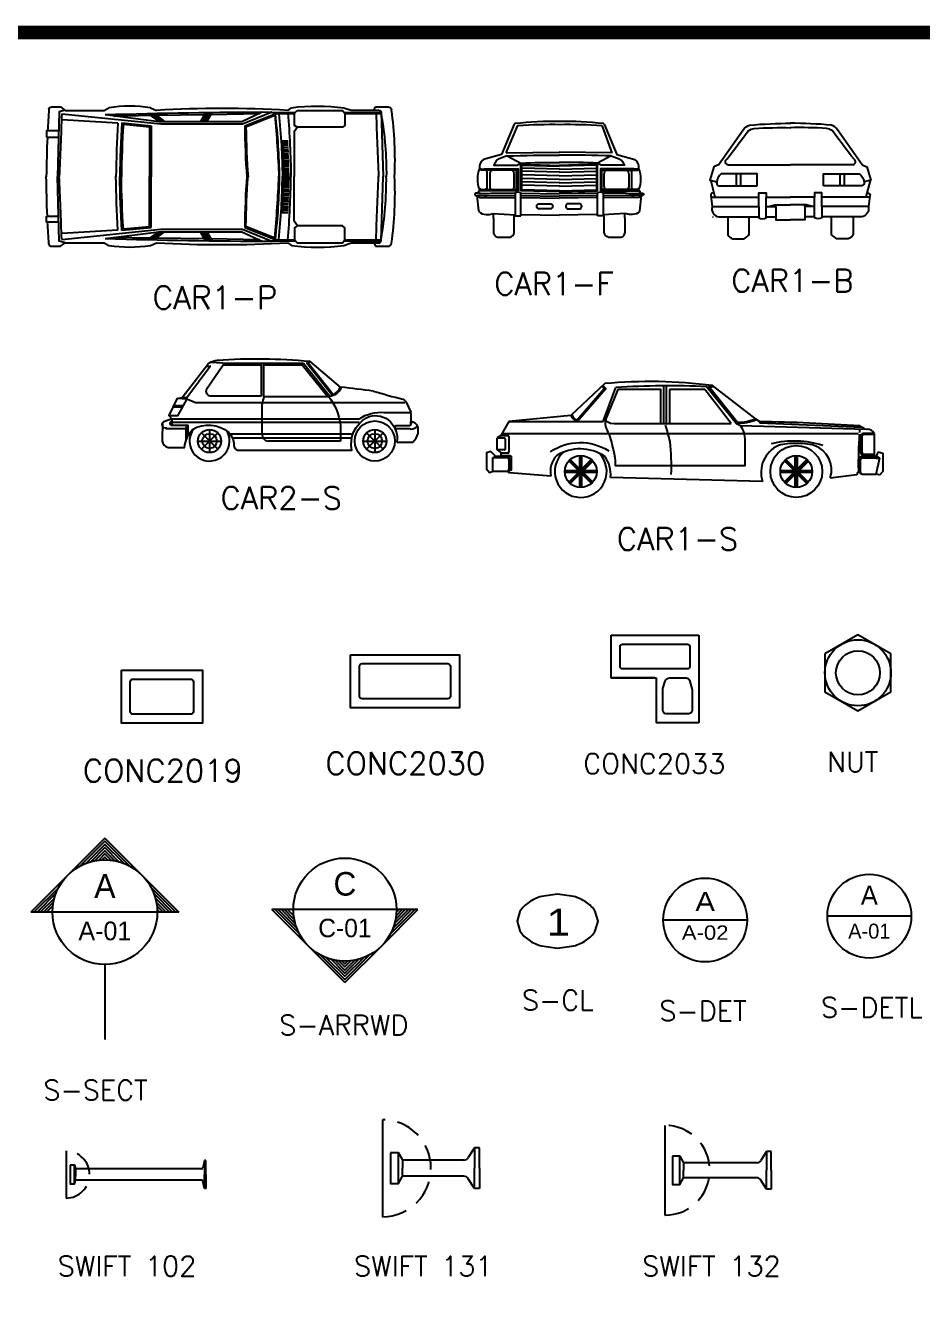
# Model space of a CAD drawing. Header units: inches. Extents: x -2548 to -2391, y 2200 to 2352.
# Drawn here: x -2440.62 to -2431.64, y 2339.05 to 2351.89 of the extents above; entities that cross this region are included whole.
import ezdxf
from ezdxf.enums import TextEntityAlignment as Align

# ---------------------------------------------------------------- set-up
doc = ezdxf.new("R2010")
doc.units = ezdxf.units.IN
doc.header["$MEASUREMENT"] = 0
doc.linetypes.add('HIDDEN', pattern=[0.375, 0.25, -0.125])
for name, color, linetype in [('19', 4, 'Continuous'), ('2', 2, 'Continuous'), ('4', 4, 'Continuous'), ('5', 5, 'Continuous'), ('A-TEXT', 6, 'Continuous'), ('FURNITURE', 15, 'Continuous'), ('LIS', 151, 'Continuous'), ('TEXT', 6, 'Continuous')]:
    doc.layers.add(name, color=color, linetype=linetype)
doc.styles.add('ROMANS', font='romans', dxfattribs={"height": 0.1})

msp = doc.modelspace()

# ---------------------------------------------------------------- linework, layer by layer
at = {"color": 2, "linetype": 'Continuous'}
for p, q in [((-2434.75675, 2345.78488), (-2433.87925, 2345.78488)), ((-2433.87925, 2345.78488), (-2433.87925, 2344.90738)), ((-2434.75675, 2345.35738), (-2434.30675, 2345.35738)), ((-2434.30675, 2345.35738), (-2434.30675, 2344.90738)), ((-2433.87925, 2344.90738), (-2434.30675, 2344.90738)), ((-2437.04827, 2340.93134), (-2437.04827, 2339.95934)), ((-2434.21804, 2340.87438), (-2434.21804, 2339.97438)), ((-2440.21913, 2340.61805), (-2440.21913, 2340.14605)), ((-2436.88631, 2340.5992), (-2436.84646, 2340.52637)), ((-2436.12753, 2340.64787), (-2436.18829, 2340.55182)), ((-2436.07629, 2340.64787), (-2436.12753, 2340.64787)), ((-2436.12753, 2340.64787), (-2436.12753, 2340.44534)), ((-2436.07629, 2340.44534), (-2436.07629, 2340.64787)), ((-2433.20051, 2340.61192), (-2433.25676, 2340.52298)), ((-2433.15306, 2340.61192), (-2433.20051, 2340.61192)), ((-2433.20051, 2340.61192), (-2433.20051, 2340.42438)), ((-2433.15306, 2340.42438), (-2433.15306, 2340.61192)), ((-2440.13515, 2340.47605), (-2440.1253, 2340.44006)), ((-2438.83179, 2340.52206), (-2438.84679, 2340.44635)), ((-2438.81914, 2340.52206), (-2438.83179, 2340.52206)), ((-2438.83179, 2340.52206), (-2438.83179, 2340.38205)), ((-2438.81914, 2340.38205), (-2438.81914, 2340.52206)), ((-2436.84646, 2340.52637), (-2436.84646, 2340.44534)), ((-2436.23237, 2340.52637), (-2436.84646, 2340.52637)), ((-2436.84646, 2340.36431), (-2436.84646, 2340.44534)), ((-2436.12753, 2340.2428), (-2436.12753, 2340.44534)), ((-2436.07629, 2340.44534), (-2436.07629, 2340.2428)), ((-2434.06808, 2340.56685), (-2434.03118, 2340.49941)), ((-2434.03118, 2340.49941), (-2434.03118, 2340.42438)), ((-2433.29758, 2340.49941), (-2434.03118, 2340.49941)), ((-2440.13515, 2340.28806), (-2440.1253, 2340.32405)), ((-2440.1253, 2340.44006), (-2440.1253, 2340.36605)), ((-2438.85768, 2340.44006), (-2440.1253, 2340.44006)), ((-2440.1253, 2340.32405), (-2440.1253, 2340.36605)), ((-2438.85768, 2340.32405), (-2440.1253, 2340.32405)), ((-2438.83179, 2340.24205), (-2438.84679, 2340.31776)), ((-2438.83179, 2340.24205), (-2438.83179, 2340.38205)), ((-2438.81914, 2340.38205), (-2438.81914, 2340.24205)), ((-2436.88631, 2340.29147), (-2436.84646, 2340.36431)), ((-2436.23237, 2340.36431), (-2436.84646, 2340.36431)), ((-2436.12753, 2340.2428), (-2436.18829, 2340.33885)), ((-2434.06808, 2340.28192), (-2434.03118, 2340.34935)), ((-2434.03118, 2340.34935), (-2434.03118, 2340.42438)), ((-2433.29758, 2340.34935), (-2434.03118, 2340.34935)), ((-2433.20051, 2340.23685), (-2433.25676, 2340.32579)), ((-2433.20051, 2340.23685), (-2433.20051, 2340.42438)), ((-2433.15306, 2340.42438), (-2433.15306, 2340.23685)), ((-2438.81914, 2340.24205), (-2438.83179, 2340.24205)), ((-2436.07629, 2340.2428), (-2436.12753, 2340.2428)), ((-2433.15306, 2340.23685), (-2433.20051, 2340.23685))]:
    msp.add_line(p, q, dxfattribs=at)
msp.add_lwpolyline([(-2434.318, 2345.35738), (-2434.75675, 2345.35738), (-2434.75675, 2345.78488)], dxfattribs=at)
at = {"color": 2}
msp.add_lwpolyline([(-2432.61458, 2345.59923), (-2432.61458, 2345.21732), (-2432.28383, 2345.02636), (-2431.95308, 2345.21732), (-2431.95308, 2345.59923), (-2432.28383, 2345.79019)], close=True, dxfattribs=at)
at = {"color": 2, "linetype": 'Continuous'}
for points in [[(-2437.3693, 2345.58981), (-2436.2773, 2345.58981), (-2436.2773, 2345.05781), (-2437.3693, 2345.05781)], [(-2439.66427, 2345.43472), (-2438.85227, 2345.43472), (-2438.85227, 2344.90272), (-2439.66427, 2344.90272)], [(-2436.96727, 2340.5992), (-2436.96727, 2340.29147), (-2436.88631, 2340.29147), (-2436.88631, 2340.5992)], [(-2440.17913, 2340.47605), (-2440.17913, 2340.28806), (-2440.13515, 2340.28806), (-2440.13515, 2340.47605)], [(-2434.14304, 2340.56685), (-2434.14304, 2340.28192), (-2434.06808, 2340.28192), (-2434.06808, 2340.56685)]]:
    msp.add_lwpolyline(points, close=True, dxfattribs=at)
for points in [[(-2434.64425, 2345.69488), (-2433.99175, 2345.69488, -0.41421356), (-2433.96925, 2345.67238), (-2433.96925, 2345.46988, -0.41421356), (-2433.99175, 2345.44738), (-2434.64425, 2345.44738, -0.41421356), (-2434.66675, 2345.46988), (-2434.66675, 2345.67238, -0.41421356)], [(-2437.2517, 2345.50021), (-2436.3949, 2345.50021, -0.41421356), (-2436.3669, 2345.47221), (-2436.3669, 2345.17541, -0.41421356), (-2436.3949, 2345.14741), (-2437.2517, 2345.14741, -0.41421356), (-2437.2797, 2345.17541), (-2437.2797, 2345.47221, -0.41421356)], [(-2439.54667, 2345.34512), (-2438.96987, 2345.34512, -0.41421356), (-2438.94187, 2345.31712), (-2438.94187, 2345.02032, -0.41421356), (-2438.96987, 2344.99232), (-2439.54667, 2344.99232, -0.41421356), (-2439.57467, 2345.02032), (-2439.57467, 2345.31712, -0.41421356)], [(-2434.23925, 2345.03113), (-2434.23925, 2345.23993, -0.07299342), (-2434.23783, 2345.24962), (-2434.21512, 2345.32531, -0.33120617), (-2434.17202, 2345.35738), (-2434.00561, 2345.35738, -0.33120617), (-2433.97329, 2345.33333), (-2433.94818, 2345.24962, -0.07299342), (-2433.94675, 2345.23993), (-2433.94675, 2345.03113, -0.41421356), (-2433.9805, 2344.99738), (-2434.2055, 2344.99738, -0.41421356)]]:
    msp.add_lwpolyline(points, format="xyb", close=True, dxfattribs=at)
msp.add_lwpolyline([(-2437.25073, 2342.99367), (-2437.25073, 2342.99367)])
at = {"color": 2}
for radius in [0.33075, 0.2205]:
    msp.add_circle((-2432.28383, 2345.40827), radius, dxfattribs=at)
at = {"color": 2, "linetype": 'HIDDEN'}
for centre, radius in [((-2437.04827, 2340.44534), 0.486), ((-2434.21804, 2340.42438), 0.45), ((-2440.21913, 2340.38205), 0.236)]:
    msp.add_arc(centre, radius, 270, 90, dxfattribs=at)
at = {"color": 2, "linetype": 'Continuous'}
for centre, radius, start, end in [((-2438.85768, 2340.45263), 0.01257, 270, 330), ((-2436.23237, 2340.57727), 0.0509, 270, 330), ((-2433.29758, 2340.54654), 0.04713, 270, 330), ((-2438.85768, 2340.31148), 0.01257, 30, 90), ((-2436.23237, 2340.3134), 0.0509, 30, 90), ((-2433.29758, 2340.30222), 0.04713, 30, 90)]:
    msp.add_arc(centre, radius, start, end, dxfattribs=at)
at = {"layer": '2'}
msp.add_lwpolyline([(-2435.29329, 2342.64977), (-2435.13214, 2342.67161, 0.07981249), (-2435.00691, 2342.72885, 0.10711811), (-2434.91597, 2342.82275), (-2434.88829, 2342.91977), (-2434.91597, 2343.01679, 0.10711811), (-2435.00691, 2343.11069, 0.07981249), (-2435.13214, 2343.16793), (-2435.29329, 2343.18977), (-2435.45443, 2343.16793, 0.07981249), (-2435.57967, 2343.11069, 0.10711811), (-2435.6706, 2343.01679), (-2435.69829, 2342.91977), (-2435.6706, 2342.82275, 0.10711811), (-2435.57967, 2342.72885, 0.07981249), (-2435.45443, 2342.67161)], format="xyb", close=True, dxfattribs=at)
for points in [[(-2439.30095, 2343.01029), (-2440.35829, 2343.01029)], [(-2436.90446, 2343.03616), (-2437.94488, 2343.03616)], [(-2433.39485, 2342.93163), (-2434.23494, 2342.93163)], [(-2431.74699, 2342.97034), (-2432.59286, 2342.97034)]]:
    msp.add_lwpolyline(points, dxfattribs=at)
for centre, radius in [((-2439.82962, 2343.01029), 0.52506), ((-2437.42467, 2343.03616), 0.51666), ((-2433.81489, 2342.93163), 0.42005), ((-2432.16992, 2342.97034), 0.42005)]:
    msp.add_circle(centre, radius, dxfattribs=at)
at = {"layer": '5'}
for points in [[(-2437.42467, 2342.3055), (-2437.79032, 2342.67114), (-2438.15533, 2343.03616)], [(-2437.94133, 2343.03616), (-2438.15533, 2343.03616)], [(-2437.88015, 2342.79228), (-2438.12402, 2343.03616)], [(-2437.90667, 2342.85012), (-2438.09271, 2343.03616)], [(-2437.92223, 2342.89699), (-2438.0614, 2343.03616)], [(-2437.93191, 2342.93798), (-2438.03009, 2343.03616)], [(-2437.93771, 2342.97508), (-2437.99878, 2343.03616)], [(-2437.94108, 2343.02021), (-2437.95703, 2343.03616)], [(-2437.42467, 2342.3055), (-2437.05903, 2342.67114), (-2436.69401, 2343.03616)], [(-2436.72532, 2343.03616), (-2436.9692, 2342.79228)], [(-2436.75663, 2343.03616), (-2436.94268, 2342.85012)], [(-2436.78794, 2343.03616), (-2436.92711, 2342.89699)], [(-2436.81925, 2343.03616), (-2436.91743, 2342.93798)], [(-2436.85056, 2343.03616), (-2436.91164, 2342.97508)], [(-2436.88188, 2343.03616), (-2436.90871, 2343.00932)], [(-2436.69401, 2343.03616), (-2436.90802, 2343.03616)], [(-2437.1808, 2342.58068), (-2437.42467, 2342.33681), (-2437.66855, 2342.58068)], [(-2437.23863, 2342.55416), (-2437.42467, 2342.36812), (-2437.61072, 2342.55416)], [(-2437.2855, 2342.5386), (-2437.42467, 2342.39943), (-2437.56384, 2342.5386)], [(-2437.3265, 2342.52892), (-2437.42467, 2342.43074), (-2437.52285, 2342.52892)], [(-2437.3636, 2342.52313), (-2437.42467, 2342.46205), (-2437.48575, 2342.52313)], [(-2437.39783, 2342.5202), (-2437.42467, 2342.49336), (-2437.45151, 2342.5202)], [(-2439.82962, 2342.48529), (-2439.82962, 2341.73529)]]:
    msp.add_lwpolyline(points, dxfattribs=at)
at = {"layer": 'A-TEXT', "color": 5}
for points in [[(-2439.82962, 2343.75283), (-2440.20121, 2343.38124), (-2440.57216, 2343.01029)], [(-2439.58178, 2343.47317), (-2439.82962, 2343.72101), (-2440.07746, 2343.47317)], [(-2439.64055, 2343.50012), (-2439.82962, 2343.68919), (-2440.01869, 2343.50012)], [(-2439.68818, 2343.51594), (-2439.82962, 2343.65737), (-2439.97105, 2343.51594)], [(-2439.82962, 2343.75283), (-2439.45803, 2343.38124), (-2439.08708, 2343.01029)], [(-2439.72985, 2343.52578), (-2439.82962, 2343.62555), (-2439.92939, 2343.52578)], [(-2439.76755, 2343.53166), (-2439.82962, 2343.59373), (-2439.89169, 2343.53166)], [(-2439.80234, 2343.53464), (-2439.82962, 2343.56191), (-2439.85689, 2343.53464)], [(-2440.2925, 2343.25813), (-2440.54034, 2343.01029)], [(-2440.31945, 2343.19936), (-2440.50852, 2343.01029)], [(-2440.33527, 2343.15172), (-2440.4767, 2343.01029)], [(-2439.1189, 2343.01029), (-2439.36674, 2343.25813)], [(-2439.15072, 2343.01029), (-2439.33978, 2343.19936)], [(-2439.18254, 2343.01029), (-2439.32397, 2343.15172)], [(-2440.35467, 2343.01029), (-2440.57216, 2343.01029)], [(-2440.34511, 2343.11006), (-2440.44488, 2343.01029)], [(-2440.35099, 2343.07236), (-2440.41306, 2343.01029)], [(-2440.35442, 2343.0265), (-2440.37063, 2343.01029)], [(-2439.21436, 2343.01029), (-2439.31413, 2343.11006)], [(-2439.24617, 2343.01029), (-2439.30824, 2343.07236)], [(-2439.27799, 2343.01029), (-2439.30527, 2343.03756)], [(-2439.08708, 2343.01029), (-2439.30456, 2343.01029)]]:
    msp.add_lwpolyline(points, dxfattribs=at)
at = {"layer": 'FURNITURE', "color": 2}
for p, q in [((-2440.36724, 2351.07699), (-2440.27521, 2351.07699)), ((-2440.27521, 2351.07699), (-2440.22741, 2351.04284)), ((-2440.22741, 2351.04284), (-2439.83765, 2351.04284)), ((-2439.83765, 2351.04284), (-2439.78985, 2351.06911)), ((-2439.37251, 2351.06911), (-2439.31184, 2351.04284)), ((-2437.99733, 2351.04284), (-2437.96056, 2351.06911)), ((-2437.13531, 2351.04324), (-2437.11774, 2351.07793)), ((-2437.11774, 2351.07793), (-2436.98939, 2351.07793)), ((-2439.66045, 2350.91765), (-2439.36584, 2350.88895)), ((-2439.64444, 2350.90356), (-2439.38093, 2350.87788)), ((-2435.72783, 2350.90594), (-2435.85393, 2350.60237)), ((-2435.8084, 2350.61702), (-2435.69679, 2350.88352)), ((-2434.74615, 2350.61702), (-2434.84435, 2350.88323)), ((-2434.82672, 2350.90594), (-2434.70062, 2350.60237)), ((-2435.85393, 2350.60237), (-2436.03613, 2350.55069)), ((-2434.70062, 2350.60237), (-2434.51842, 2350.55069)), ((-2436.00202, 2350.43073), (-2436.00202, 2350.27041)), ((-2434.8264, 2350.28075), (-2434.8264, 2350.40529)), ((-2434.55253, 2350.43073), (-2434.55253, 2350.27041)), ((-2435.68991, 2350.23759), (-2436.07643, 2350.23759)), ((-2436.00202, 2350.27041), (-2436.00202, 2350.26008)), ((-2435.94031, 2350.21409), (-2435.71809, 2350.21409)), ((-2435.71809, 2350.21409), (-2435.71809, 2349.98493)), ((-2435.66191, 2349.98493), (-2435.66191, 2350.21409)), ((-2434.89264, 2349.98493), (-2434.89264, 2350.21409)), ((-2434.86463, 2350.23759), (-2434.47812, 2350.23759)), ((-2434.83646, 2350.21409), (-2434.83646, 2349.98493)), ((-2434.61423, 2350.21409), (-2434.83646, 2350.21409)), ((-2434.55253, 2350.27041), (-2434.55253, 2350.26008)), ((-2436.08432, 2350.03625), (-2436.09889, 2350.19021)), ((-2434.46866, 2350.03625), (-2434.45408, 2350.19021)), ((-2433.75969, 2350.1879), (-2433.74593, 2350.07871)), ((-2432.1655, 2350.1879), (-2432.17926, 2350.07871)), ((-2435.93747, 2350.00932), (-2435.71809, 2349.99712)), ((-2435.93463, 2349.96394), (-2435.93463, 2349.81115)), ((-2435.72876, 2349.81827), (-2435.72876, 2350.00017)), ((-2435.71809, 2349.98493), (-2435.66191, 2349.98493)), ((-2435.66191, 2350.00119), (-2435.27649, 2349.99306)), ((-2434.89264, 2350.00119), (-2435.27806, 2349.99306)), ((-2434.83646, 2349.98493), (-2434.89264, 2349.98493)), ((-2434.61708, 2350.00932), (-2434.83646, 2349.99712)), ((-2434.61992, 2349.96394), (-2434.61992, 2349.81115)), ((-2433.67671, 2349.97619), (-2433.27704, 2349.97549)), ((-2432.24848, 2349.97619), (-2432.64815, 2349.97549)), ((-2439.66045, 2349.8413), (-2439.36584, 2349.87001)), ((-2439.64444, 2349.8554), (-2439.38093, 2349.88107)), ((-2440.27521, 2349.68196), (-2440.22741, 2349.71611)), ((-2440.22741, 2349.71611), (-2439.83765, 2349.71611)), ((-2439.83765, 2349.71611), (-2439.78985, 2349.68984)), ((-2439.37251, 2349.68984), (-2439.31184, 2349.71611)), ((-2437.99733, 2349.71611), (-2437.96056, 2349.68984)), ((-2437.13531, 2349.71571), (-2437.11774, 2349.68102)), ((-2440.36724, 2349.68196), (-2440.27521, 2349.68196)), ((-2437.11774, 2349.68102), (-2436.98939, 2349.68102)), ((-2438.64641, 2348.5094), (-2437.84001, 2348.5094)), ((-2434.8216, 2348.30534), (-2435.1616, 2347.98665)), ((-2433.79786, 2348.27421), (-2433.50243, 2347.90665)), ((-2433.3016, 2347.94665), (-2433.7416, 2348.28534)), ((-2438.23681, 2348.175), (-2437.58561, 2348.175)), ((-2434.83845, 2347.92665), (-2434.71005, 2348.26534)), ((-2434.17058, 2348.24597), (-2434.17058, 2347.90635)), ((-2433.81762, 2348.24597), (-2434.17058, 2348.24597)), ((-2433.55442, 2347.90635), (-2433.81762, 2348.24597)), ((-2438.25201, 2347.8046), (-2438.25201, 2348.1006)), ((-2436.76481, 2348.0158), (-2436.76481, 2347.9206)), ((-2435.7816, 2347.92665), (-2435.8616, 2347.78665)), ((-2435.1616, 2347.98665), (-2435.7816, 2347.92665)), ((-2435.7816, 2347.92665), (-2434.83845, 2347.92665)), ((-2434.72766, 2347.90635), (-2433.55442, 2347.90635)), ((-2433.50243, 2347.90665), (-2433.4616, 2347.88665)), ((-2439.21841, 2347.8574), (-2439.01841, 2347.8574)), ((-2439.01841, 2347.8574), (-2439.01841, 2347.73139)), ((-2436.69041, 2347.8046), (-2436.69041, 2347.8686)), ((-2435.85615, 2347.78824), (-2435.89927, 2347.76129)), ((-2435.89927, 2347.76129), (-2435.82651, 2347.76129)), ((-2435.8616, 2347.78665), (-2435.79328, 2347.78665)), ((-2435.7816, 2347.77497), (-2435.7816, 2347.62018)), ((-2433.4616, 2347.88665), (-2432.20049, 2347.84788)), ((-2432.12277, 2347.80665), (-2432.12277, 2347.62336)), ((-2438.14081, 2347.7302), (-2438.19281, 2347.7302)), ((-2437.46721, 2347.7302), (-2438.14081, 2347.7302)), ((-2435.82651, 2347.64044), (-2435.89927, 2347.64044)), ((-2435.89927, 2347.64044), (-2435.85615, 2347.60835)), ((-2435.81843, 2347.7532), (-2435.81843, 2347.64853)), ((-2435.9416, 2347.42534), (-2435.9416, 2347.56411)), ((-2435.9416, 2347.56411), (-2435.80406, 2347.56411)), ((-2435.8616, 2347.60337), (-2435.8616, 2347.59048)), ((-2435.79328, 2347.6085), (-2435.85647, 2347.6085)), ((-2435.85647, 2347.58534), (-2435.7816, 2347.58534)), ((-2435.7816, 2347.54166), (-2435.7816, 2347.4478)), ((-2432.27149, 2347.5437), (-2432.27149, 2347.42515)), ((-2432.2616, 2347.53772), (-2432.2616, 2347.4216)), ((-2432.1016, 2347.56018), (-2432.23914, 2347.56018)), ((-2432.12866, 2347.57451), (-2432.23646, 2347.57451)), ((-2432.1016, 2347.39914), (-2432.06626, 2347.56167)), ((-2432.08195, 2347.622), (-2432.03614, 2347.60917)), ((-2432.03614, 2347.60917), (-2432.03614, 2347.42515)), ((-2435.80406, 2347.42534), (-2435.9416, 2347.42534)), ((-2435.3616, 2347.37946), (-2435.77523, 2347.41255)), ((-2432.5616, 2347.36218), (-2432.29518, 2347.39375)), ((-2432.23914, 2347.39914), (-2432.1016, 2347.39914)), ((-2432.06668, 2347.38792), (-2432.10261, 2347.40076)), ((-2432.03614, 2347.42515), (-2432.06668, 2347.38792))]:
    msp.add_line(p, q, dxfattribs=at)
at = {"layer": 'FURNITURE', "color": 1}
for p, q in [((-2435.66201, 2350.50343), (-2435.27549, 2350.49162)), ((-2435.66201, 2350.23759), (-2435.66201, 2350.50343)), ((-2435.65347, 2350.49462), (-2435.27575, 2350.48308)), ((-2435.65347, 2350.24591), (-2435.65347, 2350.49462)), ((-2435.27526, 2350.45289), (-2435.65347, 2350.46301)), ((-2435.27929, 2350.45289), (-2434.90108, 2350.46301)), ((-2434.89254, 2350.50343), (-2435.27906, 2350.49162)), ((-2434.90108, 2350.49462), (-2435.2788, 2350.48308)), ((-2434.90108, 2350.24591), (-2434.90108, 2350.49462)), ((-2434.89254, 2350.23759), (-2434.89254, 2350.50343)), ((-2435.72815, 2350.28075), (-2435.72815, 2350.40529)), ((-2435.68991, 2350.4414), (-2435.68991, 2350.23759)), ((-2435.27526, 2350.42336), (-2435.65347, 2350.43347)), ((-2435.27526, 2350.38791), (-2435.65347, 2350.39803)), ((-2435.27526, 2350.35099), (-2435.65347, 2350.36111)), ((-2435.27929, 2350.42336), (-2434.90108, 2350.43347)), ((-2435.27929, 2350.38791), (-2434.90108, 2350.39803)), ((-2435.27929, 2350.35099), (-2434.90108, 2350.36111)), ((-2434.86463, 2350.4414), (-2434.86463, 2350.23759)), ((-2435.27549, 2350.22725), (-2435.66201, 2350.23759)), ((-2435.27526, 2350.31554), (-2435.65347, 2350.32566)), ((-2435.27526, 2350.28305), (-2435.65347, 2350.29317)), ((-2435.27526, 2350.23579), (-2435.65347, 2350.24591)), ((-2435.27929, 2350.31554), (-2434.90108, 2350.32566)), ((-2435.27929, 2350.28305), (-2434.90108, 2350.29317)), ((-2435.27929, 2350.23579), (-2434.90108, 2350.24591)), ((-2435.27906, 2350.22725), (-2434.89254, 2350.23759))]:
    msp.add_line(p, q, dxfattribs=at)
at = {"layer": 'FURNITURE', "color": 2}
for points in [[(-2440.39064, 2351.05506, 0.00422678), (-2440.40301, 2350.83687, -158.46779656)], [(-2440.39052, 2351.055, -0.42087151), (-2440.36128, 2351.07676, 0.84414715)], [(-2440.26223, 2351.00855, -0.00234256), (-2440.2865, 2350.37702, -46.39643474)], [(-2439.82617, 2351.00018, -0.00695269), (-2438.15809, 2351.0265, 0.75034806)], [(-2438.4158, 2350.87694), (-2438.12694, 2350.99374, -0.01218323), (-2438.08608, 2350.37655, 12.37111459)], [(-2438.08608, 2351.00863, -0.02174998), (-2438.05042, 2350.37655, 155.5296686)], [(-2437.99573, 2351.01488, -0.01764242), (-2437.96581, 2350.38048, -161.68002645)], [(-2437.96056, 2351.06911, -0.06713779), (-2437.43411, 2351.06836), (-2437.36297, 2351.04324), (-2437.08306, 2351.04324, -0.40395194), (-2437.06264, 2351.02353), (-2437.0399, 2350.37702)], [(-2437.11253, 2351.00863, 0.00111476), (-2437.08689, 2350.37655, 83.21920377)], [(-2437.06182, 2351.00039, -0.0489774), (-2437.00977, 2350.37702, -137.38690577)], [(-2436.99395, 2351.0779, -0.40136931), (-2436.95789, 2351.04813, 1.80693456)], [(-2439.70064, 2350.91529, 0.01157844), (-2439.71846, 2350.37656, 2.22129783)], [(-2439.65952, 2350.9191, 0.01225129), (-2439.68033, 2350.37747, -39.90791969)], [(-2439.64444, 2350.90356, 0.01192164), (-2439.66432, 2350.37724, 0.01225129)], [(-2438.4158, 2350.87694, 0.01629216), (-2438.39536, 2350.37655, 3.00268821)], [(-2433.68091, 2350.49581), (-2433.43365, 2350.84916, -0.1357641), (-2433.36958, 2350.89528, -0.01796307), (-2432.95717, 2350.91495, -0.58567707)], [(-2433.58932, 2350.49581, -0.62054864), (-2433.59881, 2350.55414, 0.00869559), (-2433.38335, 2350.83627, -0.15403221), (-2433.32355, 2350.86204, -0.02000681), (-2432.95717, 2350.86883, -0.41214582)], [(-2432.24075, 2350.49581), (-2432.48801, 2350.84916, 0.1357641), (-2432.55208, 2350.89528, 0.01796307), (-2432.96449, 2350.91495, 0.58567707)], [(-2432.33235, 2350.49581, 0.62054864), (-2432.32285, 2350.55414, -0.00869559), (-2432.53832, 2350.83627, 0.15403221), (-2432.59811, 2350.86204, 0.02000681), (-2432.96449, 2350.86883, 0.41214582)], [(-2440.40584, 2350.77503, 0.00768806), (-2440.41697, 2350.3777, -158.46779656)], [(-2435.7988, 2350.58653, 0.06614208), (-2435.90298, 2350.54334, 0.0396335), (-2435.93071, 2350.49253), (-2435.70991, 2350.49253, 0.14485955), (-2435.66156, 2350.51387, -0.01630911), (-2435.27542, 2350.5215, -0.99000078)], [(-2435.7988, 2350.58653, -0.01216779), (-2435.27542, 2350.59365, -0.98931367)], [(-2434.75575, 2350.58653, 0.01216779), (-2435.27913, 2350.59365, 0.98931367)], [(-2434.75575, 2350.58653, -0.06614208), (-2434.65157, 2350.54334, -0.0396335), (-2434.62383, 2350.49253), (-2434.84464, 2350.49253, -0.14485955), (-2434.89299, 2350.51387, 0.01630911), (-2435.27913, 2350.5215, 0.99000078)], [(-2436.0754, 2350.46356, 0.18181798), (-2436.02476, 2350.45617), (-2435.68991, 2350.45617), (-2435.68991, 2350.43697)], [(-2434.47915, 2350.46356, -0.18181798), (-2434.52979, 2350.45617), (-2434.86463, 2350.45617), (-2434.86463, 2350.43697)], [(-2440.40584, 2349.98392, -0.00768806), (-2440.41697, 2350.38125, 158.46779656)], [(-2440.26223, 2349.7504, 0.00234256), (-2440.2865, 2350.38193, 46.39643474)], [(-2439.70064, 2349.84366, -0.01157844), (-2439.71846, 2350.38239, -2.22129783)], [(-2439.65952, 2349.83985, -0.01225129), (-2439.68033, 2350.38149, 39.90791969)], [(-2439.64444, 2349.8554, -0.01192164), (-2439.66432, 2350.38171, -0.01225129)], [(-2438.4158, 2349.88201, -0.01629216), (-2438.39536, 2350.3824, -3.00268821)], [(-2438.4158, 2349.88201), (-2438.12694, 2349.76521, 0.01218323), (-2438.08608, 2350.3824, -12.37111459)], [(-2438.08608, 2349.75033, 0.02174998), (-2438.05042, 2350.3824, -155.5296686)], [(-2437.99573, 2349.74407, 0.01764242), (-2437.96581, 2350.37847, 161.68002645)], [(-2437.96056, 2349.68984, 0.06713779), (-2437.43411, 2349.69059), (-2437.36297, 2349.71571), (-2437.08306, 2349.71571, 0.40395194), (-2437.06264, 2349.73542), (-2437.0399, 2350.38193)], [(-2437.11253, 2349.75033, -0.00111476), (-2437.08689, 2350.3824, -83.21920377)], [(-2437.06182, 2349.75857, 0.0489774), (-2437.00977, 2350.38193, 137.38690577)], [(-2436.07543, 2350.24915), (-2435.70458, 2350.24915), (-2435.70458, 2350.44528), (-2436.05018, 2350.44528, -0.28957018), (-2436.07543, 2350.45595, 3.19214087)], [(-2435.94415, 2350.4455, 0.2886122), (-2435.97412, 2350.40529), (-2435.97412, 2350.2778, 0.44809808), (-2435.94415, 2350.24826, -1.18198713)], [(-2435.72815, 2350.40529, 0.35214399), (-2435.75756, 2350.44528, 1.3002102)], [(-2434.47912, 2350.24915), (-2434.84997, 2350.24915), (-2434.84997, 2350.44528), (-2434.50437, 2350.44528, 0.28957018), (-2434.47912, 2350.45595, -3.19214087)], [(-2434.8264, 2350.40529, -0.35214399), (-2434.79699, 2350.44528, -1.3002102)], [(-2434.6104, 2350.4455, -0.2886122), (-2434.58043, 2350.40529), (-2434.58043, 2350.2778, -0.44809808), (-2434.6104, 2350.24826, 1.18198713)], [(-2436.08929, 2350.21409), (-2436.11205, 2350.21409, 1.19772092), (-2436.10636, 2350.19021, -0.02573175), (-2436.00218, 2350.18614), (-2435.71809, 2350.19021)], [(-2434.46526, 2350.21409), (-2434.4425, 2350.21409, -1.19772092), (-2434.44819, 2350.19021, 0.02573175), (-2434.55237, 2350.18614), (-2434.83646, 2350.19021)], [(-2433.72801, 2350.21493, 0.85408089), (-2433.74878, 2350.1723), (-2433.27704, 2350.1723), (-2433.27704, 2350.21571), (-2433.203, 2350.21571), (-2433.203, 2350.1723), (-2432.95907, 2350.1723)], [(-2432.19365, 2350.21493, -0.85408089), (-2432.17289, 2350.1723), (-2432.64462, 2350.1723), (-2432.64462, 2350.21571), (-2432.71866, 2350.21571), (-2432.71866, 2350.1723), (-2432.9626, 2350.1723)], [(-2435.48484, 2350.10789), (-2435.35933, 2350.10789, -0.60245133), (-2435.3572, 2350.05657), (-2435.48484, 2350.05657, -0.71231001), (-2435.48484, 2350.10789, -1.40388313)], [(-2435.0697, 2350.10789), (-2435.19522, 2350.10789, 0.60245133), (-2435.19735, 2350.05657), (-2435.0697, 2350.05657, 0.71231001), (-2435.0697, 2350.10789, 1.40388313)], [(-2433.74593, 2350.07871, 0.45478307), (-2433.67671, 2349.97619, 0.06172562)], [(-2433.74593, 2350.07871), (-2433.27704, 2350.07871), (-2433.27704, 2349.96477, 0.22016575), (-2433.203, 2349.96477), (-2433.203, 2350.1723)], [(-2432.17573, 2350.07871), (-2432.64462, 2350.07871), (-2432.64462, 2349.96477, -0.22016575), (-2432.71866, 2349.96477), (-2432.71866, 2350.1723)], [(-2432.17926, 2350.07871, -0.45478307), (-2432.24848, 2349.97619, -0.06172562)], [(-2436.06732, 2350.01666, 0.15658908), (-2435.98867, 2349.99982, 0.11345152), (-2435.93747, 2350.00932, -1.52381704)], [(-2434.78526, 2349.77101, -0.29226102), (-2434.82579, 2349.81827), (-2434.82579, 2350.00017)], [(-2434.48565, 2350.01666, -0.15658908), (-2434.56431, 2349.99982, -0.11345152), (-2434.61551, 2350.00932, 1.52381704)], [(-2433.58932, 2349.97834), (-2433.58932, 2349.79522, 0.1416188), (-2433.53901, 2349.75588), (-2433.42463, 2349.75588, 0.04083371), (-2433.37385, 2349.79522), (-2433.37385, 2349.97834)], [(-2432.33235, 2349.97834), (-2432.33235, 2349.79522, -0.1416188), (-2432.38265, 2349.75588), (-2432.49703, 2349.75588, -0.04083371), (-2432.54781, 2349.79522), (-2432.54781, 2349.97834)], [(-2440.39064, 2349.70389, -0.00422678), (-2440.40301, 2349.92209, 158.46779656)], [(-2440.39052, 2349.70395, 0.42087151), (-2440.36128, 2349.6822, -0.84414715)], [(-2439.82617, 2349.75877, 0.00695269), (-2438.15809, 2349.73246, -0.75034806)], [(-2436.99395, 2349.68105, 0.40136931), (-2436.95789, 2349.71082, -1.80693456)], [(-2438.78241, 2348.515, -0.08279549), (-2438.70401, 2348.5414, -0.04157748), (-2437.77544, 2348.52939, -0.90563409)], [(-2438.78429, 2348.515, 0.07131442), (-2438.81841, 2348.471)], [(-2435.1616, 2347.98665, 0.21519156), (-2435.0971, 2347.92689), (-2434.80964, 2348.25496, 0.02321382), (-2434.84201, 2348.28734, 4.38006158)], [(-2435.15079, 2347.99122, 0.1948019), (-2435.10033, 2347.94066), (-2434.82568, 2348.25495, 0.01760901), (-2434.84992, 2348.27866, 0.01707207)], [(-2433.7416, 2348.28534, 0.05553657), (-2434.8216, 2348.30534, 0.91158112)], [(-2433.73731, 2348.28222), (-2433.78608, 2348.27211), (-2433.49419, 2347.90988, 0.11288347), (-2433.3016, 2347.94665)], [(-2433.72671, 2348.27451), (-2433.76809, 2348.26593), (-2433.48958, 2347.91944, 0.10702917), (-2433.31073, 2347.95328, 0.10802133)], [(-2437.59041, 2348.1782, -0.15013669), (-2437.47041, 2347.8894), (-2437.47041, 2347.7302)], [(-2437.46161, 2348.2638, -0.26949859), (-2437.58161, 2348.1758, 18.80405232)], [(-2437.54161, 2348.1974, 0.18516365), (-2437.46866, 2348.27155, -0.67355973)], [(-2437.14001, 2348.2294, 0.00549021), (-2437.46801, 2348.271, 1.12235694)], [(-2436.84321, 2348.1486, -0.18700974), (-2436.81121, 2348.1182), (-2436.76481, 2348.019)], [(-2439.15921, 2347.9534), (-2437.28161, 2347.9534, -0.17734022), (-2437.02961, 2348.0158), (-2436.76481, 2348.0158)], [(-2439.20881, 2347.859, -0.86985933), (-2439.23921, 2347.9262), (-2439.15761, 2347.9574)], [(-2439.25601, 2347.8254), (-2439.25601, 2347.7302, 0.27141805), (-2439.19681, 2347.6662), (-2439.03281, 2347.6662, -0.15467448), (-2438.95201, 2347.8462, -0.32050544), (-2438.58881, 2347.815, -0.21394075), (-2438.53681, 2347.6902, 0.39013545), (-2438.49921, 2347.6382), (-2437.35521, 2347.6382, -0.32661583), (-2437.20721, 2347.9638, -0.28416543), (-2436.99201, 2347.9422, -0.27000044), (-2436.90354, 2347.7198, 0.35680477)], [(-2439.15761, 2347.9262, 1.29615208), (-2439.15281, 2347.8894, -0.48144363)], [(-2436.91584, 2347.88591), (-2436.77601, 2347.88591, 0.54418222), (-2436.76321, 2347.9246, -2.41764158)], [(-2436.69041, 2347.8686, 0.28809974), (-2436.76321, 2347.9246, -21.10616051)], [(-2434.81748, 2347.93459, 0.18051737), (-2434.78007, 2347.80637, -0.03913796), (-2434.71581, 2347.53144), (-2434.71581, 2347.4858), (-2433.41298, 2347.4858), (-2433.41298, 2347.73324, 0.15938484), (-2433.4616, 2347.88665, 3.10546132)], [(-2434.21523, 2347.88885, -0.02172753), (-2434.17021, 2347.72389, -0.03637473), (-2434.15751, 2347.39398, 1.0348497)], [(-2433.31073, 2347.95328), (-2433.27292, 2347.92789, -0.01278799), (-2432.26713, 2347.88445, -0.01128277), (-2432.26542, 2347.88441, -0.30782442)], [(-2436.93201, 2347.8542), (-2436.77921, 2347.8542, 0.36281128), (-2436.70081, 2347.8838, -0.63568756)], [(-2432.29536, 2347.39373, 0.11408163), (-2432.27656, 2347.43684, -0.02068267), (-2432.26705, 2347.79945, -38.76143764)], [(-2432.26705, 2347.81536, 0.04833187), (-2432.26523, 2347.84485, 57.26272524)], [(-2432.26675, 2347.885, -0.21786184), (-2432.25289, 2347.87016, -0.09593226)], [(-2432.12301, 2347.80715), (-2432.23144, 2347.80715, 0.29857466), (-2432.25774, 2347.77516), (-2432.25774, 2347.65372)], [(-2432.25097, 2347.87126, -0.23973705), (-2432.21711, 2347.84816, 0.03021265)], [(-2432.12301, 2347.794), (-2432.22921, 2347.794, 0.27188829), (-2432.24459, 2347.77438), (-2432.24459, 2347.65372)], [(-2435.36377, 2347.62327, -0.29939003), (-2434.78007, 2347.63207, -0.54895002)], [(-2433.1498, 2347.70575, -0.14152854), (-2432.63651, 2347.6876, -0.72473578)], [(-2432.5616, 2347.36218, 0.41096439), (-2432.7216, 2347.68534, 0.0856249), (-2432.9016, 2347.70534, 0.20100495)], [(-2432.25774, 2347.65372), (-2432.25774, 2347.62018, 0.35232366), (-2432.22941, 2347.58924), (-2432.12277, 2347.58924)], [(-2432.24459, 2347.65372), (-2432.24459, 2347.61931, 0.45342451), (-2432.22334, 2347.59965), (-2432.12277, 2347.59965)], [(-2435.94059, 2347.56432), (-2435.91454, 2347.57844), (-2435.80675, 2347.57844, -0.48055586), (-2435.77171, 2347.54763), (-2435.77171, 2347.45135, -0.31016049), (-2435.79776, 2347.42696, 13.2201096)], [(-2435.76992, 2347.58534, -0.5212614), (-2435.76004, 2347.56689), (-2435.76004, 2347.4398, -0.19871218), (-2435.79377, 2347.42784, 1.05295299)], [(-2435.7816, 2347.58534), (-2435.76992, 2347.58534, 0.04653166)]]:
    msp.add_lwpolyline(points, format="xyb", dxfattribs=at)
for points in [[(-2440.22624, 2351.04324), (-2440.2865, 2351.0265), (-2440.30408, 2350.37702)], [(-2440.26223, 2351.00855), (-2439.26959, 2350.90689), (-2438.45103, 2350.90689), (-2438.15809, 2351.0265)], [(-2439.82617, 2351.00018), (-2439.288, 2350.93201), (-2438.45689, 2350.93201), (-2438.2535, 2351.0265)], [(-2439.73755, 2350.9855), (-2439.37659, 2350.99343)], [(-2439.40287, 2351.01125), (-2439.28602, 2350.93201)], [(-2439.38063, 2351.01175), (-2439.26305, 2350.93201)], [(-2439.35762, 2351.01226), (-2439.24831, 2350.93201)], [(-2439.33744, 2351.0127), (-2439.23358, 2350.93201)], [(-2439.314, 2350.99338), (-2438.8316, 2351.00123)], [(-2438.82029, 2351.0216), (-2438.87023, 2350.93167)], [(-2438.7969, 2351.0219), (-2438.85002, 2350.93167)], [(-2438.78614, 2351.02203), (-2438.83532, 2350.93167)], [(-2438.76544, 2351.02229), (-2438.81878, 2350.93167)], [(-2438.8096, 2350.93167), (-2438.75618, 2351.0224)], [(-2438.76864, 2351.00123), (-2438.27763, 2351.01045)], [(-2438.42676, 2350.88895), (-2438.1221, 2351.00855)], [(-2438.16019, 2351.02294), (-2437.92057, 2351.02294)], [(-2438.11973, 2351.01149), (-2437.92943, 2351.01149)], [(-2437.43282, 2351.02294), (-2437.06262, 2351.02294)], [(-2437.42383, 2351.01149), (-2437.06286, 2351.01149)], [(-2439.70063, 2350.91526), (-2440.26223, 2350.94875)], [(-2439.38093, 2350.87788), (-2439.38093, 2350.37702)], [(-2439.36584, 2350.88895), (-2439.36584, 2350.37702)], [(-2437.90128, 2350.87294), (-2437.93423, 2350.82656), (-2437.93423, 2350.37948)], [(-2440.29317, 2350.83687), (-2440.41496, 2350.83687), (-2440.41496, 2350.77503)], [(-2440.41496, 2350.77503), (-2440.29317, 2350.77503)], [(-2435.8084, 2350.61702), (-2435.27542, 2350.62261)], [(-2435.7988, 2350.58653), (-2435.66156, 2350.51387)], [(-2434.74615, 2350.61702), (-2435.27913, 2350.62261)], [(-2434.75575, 2350.58653), (-2434.89299, 2350.51387)], [(-2433.68091, 2350.49581), (-2433.72695, 2350.47614), (-2433.76823, 2350.34525), (-2433.69942, 2350.32558)], [(-2433.58932, 2350.49581), (-2432.96083, 2350.49581)], [(-2432.33235, 2350.49581), (-2432.96083, 2350.49581)], [(-2432.24075, 2350.49581), (-2432.19472, 2350.47614), (-2432.15343, 2350.34525), (-2432.22224, 2350.32558)], [(-2440.22624, 2349.71571), (-2440.2865, 2349.73246), (-2440.30408, 2350.38193)], [(-2439.38093, 2349.88107), (-2439.38093, 2350.38193)], [(-2439.36584, 2349.87001), (-2439.36584, 2350.38193)], [(-2437.90128, 2349.88602), (-2437.93423, 2349.93239), (-2437.93423, 2350.37948)], [(-2436.00202, 2350.43073), (-2436.00202, 2350.44528)], [(-2434.55253, 2350.43073), (-2434.55253, 2350.44528)], [(-2433.75922, 2350.33847), (-2433.71793, 2350.17502)], [(-2433.50199, 2350.28624), (-2433.50199, 2350.40764)], [(-2433.45833, 2350.28624), (-2433.45833, 2350.40764)], [(-2432.46333, 2350.28624), (-2432.46333, 2350.40764)], [(-2432.41967, 2350.28624), (-2432.41967, 2350.40764)], [(-2432.16244, 2350.33847), (-2432.20373, 2350.17502)], [(-2436.10067, 2350.19021), (-2436.07543, 2350.16988), (-2435.71809, 2350.16582)], [(-2434.45388, 2350.19021), (-2434.47912, 2350.16988), (-2434.83646, 2350.16582)], [(-2433.27704, 2350.07871), (-2433.27704, 2350.1723)], [(-2433.203, 2350.07871), (-2433.18117, 2350.07871), (-2433.11805, 2350.0977), (-2432.95907, 2350.0977)], [(-2433.18117, 2350.07871), (-2433.10714, 2350.07871), (-2433.10714, 2349.9451), (-2432.95907, 2349.9451)], [(-2433.10714, 2350.07871), (-2433.10714, 2350.0977)], [(-2432.71866, 2350.07871), (-2432.74049, 2350.07871), (-2432.80361, 2350.0977), (-2432.9626, 2350.0977)], [(-2432.74049, 2350.07871), (-2432.81453, 2350.07871), (-2432.81453, 2349.9451), (-2432.9626, 2349.9451)], [(-2432.81453, 2350.07871), (-2432.81453, 2350.0977)], [(-2432.64462, 2350.07871), (-2432.64462, 2350.1723)], [(-2440.41496, 2349.98392), (-2440.29317, 2349.98392)], [(-2440.29317, 2349.92209), (-2440.41496, 2349.92209), (-2440.41496, 2349.98392)], [(-2435.93463, 2349.96394), (-2435.93463, 2350.01287)], [(-2434.61992, 2349.96394), (-2434.61992, 2350.01287)], [(-2433.203, 2349.97536), (-2433.10714, 2349.97519)], [(-2432.71866, 2349.97536), (-2432.81453, 2349.97519)], [(-2440.26223, 2349.7504), (-2439.26959, 2349.85206), (-2438.45103, 2349.85206), (-2438.15809, 2349.73246)], [(-2439.70063, 2349.84369), (-2440.26223, 2349.8102)], [(-2439.82617, 2349.75877), (-2439.288, 2349.82695), (-2438.45689, 2349.82695), (-2438.2535, 2349.73246)], [(-2439.40287, 2349.7477), (-2439.28602, 2349.82695)], [(-2439.38063, 2349.7472), (-2439.26305, 2349.82695)], [(-2439.35762, 2349.74669), (-2439.24831, 2349.82695)], [(-2439.33744, 2349.74625), (-2439.23358, 2349.82695)], [(-2438.82029, 2349.73735), (-2438.87023, 2349.82728)], [(-2438.7969, 2349.73705), (-2438.85002, 2349.82728)], [(-2438.78614, 2349.73692), (-2438.83532, 2349.82728)], [(-2438.76544, 2349.73667), (-2438.81878, 2349.82728)], [(-2438.8096, 2349.82728), (-2438.75618, 2349.73656)], [(-2438.42676, 2349.87001), (-2438.1221, 2349.7504)], [(-2439.73755, 2349.77345), (-2439.37659, 2349.76552)], [(-2439.314, 2349.76558), (-2438.8316, 2349.75773)], [(-2438.76864, 2349.75772), (-2438.27763, 2349.74851)], [(-2438.16019, 2349.73601), (-2437.92057, 2349.73601)], [(-2438.11973, 2349.74746), (-2437.92943, 2349.74746)], [(-2437.43282, 2349.73601), (-2437.06262, 2349.73601)], [(-2437.42383, 2349.74746), (-2437.06286, 2349.74746)], [(-2435.87845, 2349.77101), (-2435.78517, 2349.77101)], [(-2435.78565, 2349.77101), (-2435.76929, 2349.77101)], [(-2434.78526, 2349.77101), (-2434.67547, 2349.77101)], [(-2438.81841, 2348.471), (-2439.05601, 2348.1646), (-2439.10721, 2348.1542), (-2439.18881, 2347.9846), (-2439.15921, 2347.9534), (-2439.15921, 2347.8894), (-2438.99681, 2347.8894), (-2438.99681, 2347.7819)], [(-2439.06321, 2348.1654), (-2439.00721, 2348.1654), (-2438.77521, 2348.479), (-2438.81361, 2348.4726)], [(-2438.23681, 2348.175), (-2438.23681, 2348.495), (-2437.85201, 2348.495), (-2437.59761, 2348.1782)], [(-2437.84001, 2348.5094), (-2437.57521, 2348.1782)], [(-2437.77544, 2348.52939), (-2437.80641, 2348.515), (-2437.54478, 2348.1846)], [(-2437.76982, 2348.52467), (-2437.79281, 2348.5126), (-2437.53406, 2348.18916)], [(-2437.46801, 2348.271), (-2437.77544, 2348.52939)], [(-2434.22807, 2347.90635), (-2434.22807, 2348.2832)], [(-2434.20202, 2347.90635), (-2434.20202, 2348.2832)], [(-2439.10561, 2348.1598), (-2439.00721, 2348.1534), (-2439.10161, 2347.9822), (-2439.18801, 2347.9822)], [(-2439.00721, 2348.1534), (-2438.92161, 2348.1158), (-2436.82561, 2348.1158)], [(-2434.26041, 2347.90635), (-2434.26041, 2348.24597), (-2434.68993, 2348.24597), (-2434.81748, 2347.93459)], [(-2439.14881, 2348.0734), (-2439.04561, 2348.0734)], [(-2439.14481, 2348.0854), (-2439.04561, 2348.0854)], [(-2439.25201, 2347.9014), (-2439.25201, 2347.8286)], [(-2439.15761, 2347.9182), (-2437.28161, 2347.9182)], [(-2439.01841, 2347.8574), (-2438.99681, 2347.895)], [(-2436.76321, 2347.8886), (-2436.76321, 2347.9246)], [(-2434.81748, 2347.93459), (-2434.76359, 2347.90763), (-2434.72766, 2347.90635)], [(-2433.27292, 2347.92789), (-2433.26215, 2347.91195), (-2432.24656, 2347.87046)], [(-2438.86284, 2347.81222), (-2438.69879, 2347.64817)], [(-2438.86284, 2347.64817), (-2438.69879, 2347.81222)], [(-2438.78081, 2347.8462), (-2438.78081, 2347.6142)], [(-2438.57797, 2347.8038), (-2437.34081, 2347.8038)], [(-2438.55121, 2347.7614), (-2437.35521, 2347.7614)], [(-2437.20684, 2347.64817), (-2437.04279, 2347.81222)], [(-2437.20684, 2347.81222), (-2437.04279, 2347.64817)], [(-2437.12481, 2347.8462), (-2437.12481, 2347.6142)], [(-2436.92321, 2347.8542), (-2436.91521, 2347.8886)], [(-2435.89927, 2347.64044), (-2435.89927, 2347.76129)], [(-2435.8416, 2347.80665), (-2432.28223, 2347.80665)], [(-2432.20049, 2347.84788), (-2432.1917, 2347.84797)], [(-2438.89681, 2347.7302), (-2438.66481, 2347.7302)], [(-2437.24081, 2347.7302), (-2437.00881, 2347.7302)], [(-2436.90354, 2347.7198), (-2436.74241, 2347.7198)], [(-2435.91454, 2347.57844), (-2435.96125, 2347.62594), (-2436.00707, 2347.6131), (-2436.00707, 2347.45135), (-2435.97653, 2347.41412), (-2435.94059, 2347.42696)], [(-2435.85615, 2347.58486), (-2435.84627, 2347.57844)], [(-2435.18205, 2347.31952), (-2434.95578, 2347.54579)], [(-2435.18086, 2347.53236), (-2434.95458, 2347.30609)], [(-2435.17474, 2347.53848), (-2434.94847, 2347.3122)], [(-2435.17474, 2347.3122), (-2434.94847, 2347.53848)], [(-2435.16815, 2347.54507), (-2434.94187, 2347.3188)], [(-2435.16617, 2347.30364), (-2434.9399, 2347.52991)], [(-2435.07194, 2347.26534), (-2435.07194, 2347.58534)], [(-2435.0616, 2347.26534), (-2435.0616, 2347.58534)], [(-2435.04949, 2347.26534), (-2435.04949, 2347.58534)], [(-2433.02205, 2347.31952), (-2432.79578, 2347.54579)], [(-2433.02086, 2347.53236), (-2432.79458, 2347.30609)], [(-2433.01474, 2347.3122), (-2432.78847, 2347.53848)], [(-2433.01474, 2347.53848), (-2432.78847, 2347.3122)], [(-2433.00815, 2347.54507), (-2432.78187, 2347.3188)], [(-2433.00617, 2347.30364), (-2432.7799, 2347.52991)], [(-2432.91194, 2347.26534), (-2432.91194, 2347.58534)], [(-2432.9016, 2347.26534), (-2432.9016, 2347.58534)], [(-2432.88949, 2347.26534), (-2432.88949, 2347.58534)], [(-2432.12957, 2347.57498), (-2432.09104, 2347.57498), (-2432.06663, 2347.56018)], [(-2432.12277, 2347.62336), (-2432.12277, 2347.57498)], [(-2432.08195, 2347.622), (-2432.10598, 2347.57593)], [(-2432.1016, 2347.56018), (-2432.06663, 2347.56018)], [(-2435.77523, 2347.41255), (-2435.79377, 2347.42784)], [(-2435.2216, 2347.43466), (-2434.9016, 2347.43466)], [(-2435.2216, 2347.42534), (-2434.9016, 2347.42534)], [(-2435.2216, 2347.41669), (-2434.9016, 2347.41669)], [(-2433.0616, 2347.43466), (-2432.7416, 2347.43466)], [(-2433.0616, 2347.42534), (-2432.7416, 2347.42534)], [(-2433.0616, 2347.41669), (-2432.7416, 2347.41669)], [(-2433.2416, 2347.32534), (-2434.7624, 2347.36484)]]:
    msp.add_lwpolyline(points, dxfattribs=at)
for points in [[(-2437.90339, 2351.04183), (-2437.45027, 2351.04183), (-2437.42383, 2351.01321), (-2437.42383, 2350.89126), (-2437.45027, 2350.87294), (-2437.90339, 2350.87294), (-2437.92943, 2350.89126), (-2437.92943, 2351.01321)], [(-2437.90339, 2349.71712), (-2437.45027, 2349.71712), (-2437.42383, 2349.74575), (-2437.42383, 2349.8677), (-2437.45027, 2349.88602), (-2437.90339, 2349.88602), (-2437.92943, 2349.8677), (-2437.92943, 2349.74575)]]:
    msp.add_lwpolyline(points, close=True, dxfattribs=at)
at = {"layer": 'FURNITURE', "color": 1}
for points in [[(-2438.05563, 2350.73839), (-2437.99193, 2350.73839)], [(-2438.05013, 2350.71721), (-2437.99164, 2350.71721)], [(-2438.04905, 2350.69717), (-2437.99193, 2350.69717)], [(-2438.04783, 2350.67484), (-2437.98912, 2350.67484)], [(-2438.04694, 2350.60785), (-2437.98937, 2350.60785)], [(-2438.04665, 2350.65137), (-2437.98873, 2350.65137)], [(-2438.04556, 2350.62961), (-2437.98672, 2350.62961)], [(-2438.04521, 2350.58839), (-2437.98602, 2350.58839)], [(-2438.04521, 2350.56663), (-2437.98528, 2350.56663)], [(-2438.04281, 2350.54488), (-2437.98459, 2350.54488)], [(-2438.04096, 2350.52312), (-2437.98395, 2350.52312)], [(-2438.04038, 2350.5048), (-2437.98345, 2350.5048)], [(-2438.03973, 2350.48247), (-2437.9829, 2350.48247)], [(-2438.03917, 2350.46071), (-2437.98391, 2350.46071)], [(-2438.04, 2350.40575), (-2437.98142, 2350.40575)], [(-2438.04, 2350.3532), (-2437.98142, 2350.3532)], [(-2438.03874, 2350.44239), (-2437.98204, 2350.44239)], [(-2438.03836, 2350.42407), (-2437.98171, 2350.42407)], [(-2438.03836, 2350.33488), (-2437.98171, 2350.33488)], [(-2438.0376, 2350.388), (-2437.98121, 2350.388)], [(-2438.0376, 2350.37095), (-2437.98121, 2350.37095)], [(-2438.04281, 2350.21408), (-2437.98459, 2350.21408)], [(-2438.04096, 2350.23583), (-2437.98395, 2350.23583)], [(-2438.04038, 2350.25415), (-2437.98345, 2350.25415)], [(-2438.03973, 2350.27648), (-2437.9829, 2350.27648)], [(-2438.03917, 2350.29824), (-2437.98391, 2350.29824)], [(-2438.03874, 2350.31656), (-2437.98204, 2350.31656)], [(-2435.66191, 2350.21409), (-2435.27649, 2350.20596)], [(-2434.89264, 2350.21409), (-2435.27806, 2350.20596)], [(-2438.04783, 2350.08411), (-2437.98912, 2350.08411)], [(-2438.04694, 2350.1511), (-2437.98937, 2350.1511)], [(-2438.04665, 2350.10759), (-2437.98873, 2350.10759)], [(-2438.04556, 2350.12934), (-2437.98672, 2350.12934)], [(-2438.04521, 2350.19232), (-2437.98528, 2350.19232)], [(-2438.04521, 2350.17056), (-2437.98602, 2350.17056)], [(-2435.66191, 2350.19021), (-2435.27649, 2350.18208)], [(-2435.66191, 2350.16988), (-2435.27649, 2350.16175)], [(-2434.89264, 2350.19021), (-2435.27806, 2350.18208)], [(-2434.89264, 2350.16988), (-2435.27806, 2350.16175)], [(-2438.05563, 2350.02056), (-2437.99193, 2350.02056)], [(-2438.05013, 2350.04174), (-2437.99164, 2350.04174)], [(-2438.04905, 2350.06178), (-2437.99193, 2350.06178)]]:
    msp.add_lwpolyline(points, dxfattribs=at)
for points in [[(-2438.05122, 2350.73784, -0.01241736), (-2438.0376, 2350.37655, 155.5296686)], [(-2438.05122, 2350.02111, 0.01241736), (-2438.0376, 2350.3824, -155.5296686)]]:
    msp.add_lwpolyline(points, format="xyb", dxfattribs=at)
at = {"layer": 'FURNITURE', "color": 2}
for points in [[(-2433.29365, 2350.28624), (-2433.29365, 2350.40764), (-2433.65291, 2350.40764, 0.19367525), (-2433.69942, 2350.32558, 0.57148184), (-2433.66098, 2350.28624)], [(-2432.62801, 2350.28624), (-2432.62801, 2350.40764), (-2432.26875, 2350.40764, -0.19367525), (-2432.22224, 2350.32558, -0.57148184), (-2432.26068, 2350.28624)], [(-2438.26401, 2348.1782), (-2438.77361, 2348.1782, -0.41865825), (-2438.81041, 2348.2502), (-2438.64401, 2348.495), (-2438.26401, 2348.495)]]:
    msp.add_lwpolyline(points, format="xyb", close=True, dxfattribs=at)
for centre, radius in [((-2437.12481, 2347.7302), 0.2008), ((-2438.78081, 2347.7302), 0.116), ((-2438.78081, 2347.7302), 0.0736), ((-2437.12481, 2347.7302), 0.116), ((-2437.12481, 2347.7302), 0.0736), ((-2432.9016, 2347.42534), 0.26), ((-2435.0616, 2347.42534), 0.16), ((-2432.9016, 2347.42534), 0.16)]:
    msp.add_circle(centre, radius, dxfattribs=at)
for centre, radius, start, end in [((-2439.58118, 2349.70559), 1.3794, 81.299225, 98.700775), ((-2438.65459, 2339.3541), 11.70721, 86.781655, 93.218345), ((-2443.78578, 2350.32156), 5.70574, 0.527241, 6.913288), ((-2440.61283, 2350.53909), 3.69032, 357.482915, 7.928786), ((-2432.77357, 2350.85445), 5.65309, 179.645394, 184.852976), ((-2435.72079, 2350.90302), 0.00762, 95.831926, 157.442613), ((-2435.2948, 2346.73232), 4.20002, 89.722544, 95.831926), ((-2435.68976, 2350.88057), 0.00762, 94.017025, 157.27574), ((-2435.35738, 2346.14746), 4.75239, 88.930411, 94.017025), ((-2435.25975, 2346.73232), 4.20002, 84.168074, 90.277456), ((-2435.18366, 2346.14746), 4.75239, 85.985752, 91.069589), ((-2434.85151, 2350.88059), 0.00762, 20.249899, 85.985752), ((-2434.83376, 2350.90302), 0.00762, 22.557387, 84.168074), ((-2435.8034, 2350.35369), 0.29268, 158.885583, 201.114417), ((-2435.97599, 2350.46957), 0.10099, 126.550013, 185.934427), ((-2434.57856, 2350.46957), 0.10099, 354.065573, 53.449987), ((-2434.75114, 2350.35369), 0.29268, 338.885583, 21.114417), ((-2432.77357, 2349.9045), 5.65309, 175.147024, 180.354606), ((-2443.78578, 2350.43739), 5.70574, 353.086712, 359.472759), ((-2440.61283, 2350.21986), 3.69032, 352.071214, 2.517085), ((-2436.07059, 2350.21919), 0.01939, 104.444273, 195.272263), ((-2436.0148, 2350.76437), 0.5553, 262.291013, 277.708987), ((-2436.03871, 2350.31058), 0.06242, 234.002015, 305.997985), ((-2435.75521, 2350.27493), 0.02768, 291.353041, 12.15043), ((-2434.79934, 2350.27493), 0.02768, 167.84957, 248.646959), ((-2434.53974, 2350.76437), 0.5553, 262.291013, 277.708987), ((-2434.51584, 2350.31058), 0.06242, 234.002015, 305.997985), ((-2434.48396, 2350.21919), 0.01939, 344.727737, 75.555727), ((-2436.03382, 2350.06288), 0.05709, 207.809539, 234.068286), ((-2434.51915, 2350.06288), 0.05709, 305.931714, 332.190461), ((-2433.73349, 2349.98391), 0.00762, 209.242486, 269.898853), ((-2435.78599, 2349.82635), 0.0578, 286.794755, 351.96109), ((-2439.58118, 2351.05336), 1.3794, 261.299225, 278.700775), ((-2438.65459, 2361.40485), 11.70721, 266.781655, 273.218345), ((-2435.88258, 2349.82461), 0.05375, 194.492832, 274.413349), ((-2434.67197, 2349.82461), 0.05375, 265.586651, 345.507168), ((-2438.74921, 2347.649), 0.86652, 83.186638, 91.984049), ((-2434.17824, 2340.48262), 7.80087, 87.20509, 93.909085), ((-2437.58567, 2348.00322), 0.67342, 165.221186, 171.685433), ((-2433.9268, 2359.44687), 11.6686, 254.015797, 255.526243), ((-2438.78081, 2347.7302), 0.2008, 142.219127, 29.275496), ((-2438.18992, 2347.79325), 0.06312, 169.642994, 267.375463), ((-2436.88123, 2347.86479), 0.20008, 313.559746, 342.492431), ((-2435.82651, 2347.7532), 0.00808, 0, 90), ((-2435.79328, 2347.77497), 0.01168, 0, 90), ((-2432.18729, 2347.77717), 0.07093, 24.553213, 93.559836), ((-2435.82651, 2347.64853), 0.00808, 270, 0), ((-2435.06825, 2347.20594), 0.44542, 56.611305, 121.594329), ((-2432.9562, 2347.41405), 0.29887, 114.807985, 197.267037), ((-2432.93364, 2347.17365), 0.53266, 86.552175, 106.128209), ((-2435.85647, 2347.60337), 0.00513, 90, 180), ((-2435.85647, 2347.59048), 0.00513, 180, 270), ((-2435.80406, 2347.54166), 0.02246, 0, 90), ((-2435.79328, 2347.62018), 0.01168, 270, 0), ((-2435.1342, 2347.42487), 0.2319, 136.211849, 191.29241), ((-2435.0616, 2347.42534), 0.26, 131.893296, 44.637506), ((-2435.06098, 2347.39488), 0.30009, 354.255538, 37.56943), ((-2432.24165, 2347.54508), 0.02988, 79.995286, 182.662826), ((-2432.23914, 2347.53772), 0.02246, 90, 180), ((-2435.80406, 2347.4478), 0.02246, 270, 0), ((-2432.2407, 2347.43193), 0.03153, 192.421202, 261.348502), ((-2432.23914, 2347.4216), 0.02246, 180, 270)]:
    msp.add_arc(centre, radius, start, end, dxfattribs=at)
at = {"layer": 'FURNITURE', "color": 1}
for centre in [(-2435.69, 2350.17012), (-2434.86455, 2350.17012)]:
    msp.add_arc(centre, 0.05217, 57.424096, 122.575904, dxfattribs=at)
at = {"layer": 'LIS', "color": 8, "const_width": 0.06859}
for points in [[(-2472.5754, 2351.85742), (-2418.46104, 2351.85742), (-2418.46104, 2314.20371), (-2472.5754, 2314.20371)], [(-2472.50681, 2351.78884), (-2418.52963, 2351.78884), (-2418.52963, 2314.27229), (-2472.50681, 2314.27229)]]:
    msp.add_lwpolyline(points, close=True, dxfattribs=at)

# ---------------------------------------------------------------- texts
at = {"layer": '19', "style": 'ROMANS'}
for s, height, p in [('CAR1-B', 0.225, (-2433.5528, 2349.22472)), ('CAR1-F', 0.225, (-2435.92647, 2349.19295)), ('CAR1-P', 0.2295, (-2439.35031, 2349.05284)), ('CAR2-S', 0.225, (-2438.67022, 2347.04728)), ('CAR1-S', 0.225, (-2434.6988, 2346.6366)), ('CONC2030', 0.225, (-2437.61927, 2344.38784)), ('CONC2033', 0.2, (-2435.03636, 2344.39803)), ('NUT', 0.2, (-2432.59282, 2344.41585)), ('CONC2019', 0.225, (-2440.0494, 2344.31542)), ('S-CL', 0.2, (-2435.65164, 2342.02791)), ('S-DET', 0.2, (-2434.27434, 2341.92076)), ('S-DETL', 0.2, (-2432.65412, 2341.95555)), ('S-ARRWD', 0.2, (-2438.08331, 2341.77913)), ('S-SECT', 0.2, (-2440.44535, 2341.12806)), ('SWIFT 102', 0.2, (-2440.30221, 2339.36409)), ('SWIFT 131', 0.2, (-2437.33364, 2339.36409)), ('SWIFT 132', 0.2, (-2434.44671, 2339.36409))]:
    msp.add_text(s, height=height, dxfattribs=at).set_placement(p)
at = {"layer": '4'}
for tag, text, height, p in [('C', 'C', 0.23616, (-2437.42467, 2343.29446)), ('A', 'A', 0.24, (-2439.82962, 2343.27279)), ('A', 'A', 0.192, (-2432.16992, 2343.18034)), ('A-01', 'A-01', 0.1875, (-2439.82962, 2342.82279)), ('C-01', 'C-01', 0.1845, (-2437.42467, 2342.85166)), ('A-01', 'A-01', 0.15, (-2432.16992, 2342.82034))]:
    msp.add_attdef(tag, text=text, height=height, dxfattribs=at).set_placement(p, align=Align.MIDDLE)
at = {"layer": '4', "width": 1.15}
msp.add_attdef('1', text='1', height=0.27, dxfattribs=at).set_placement((-2435.28602, 2342.77438), align=Align.CENTER)
at = {"layer": 'TEXT', "width": 1.15}
for tag, text, height, p in [('A', 'A', 0.192, (-2433.81489, 2343.02086)), ('A-02', 'A-02', 0.144, (-2433.81489, 2342.73346))]:
    msp.add_attdef(tag, text=text, height=height, dxfattribs=at).set_placement(p, align=Align.CENTER)

doc.saveas('drawing.dxf')
